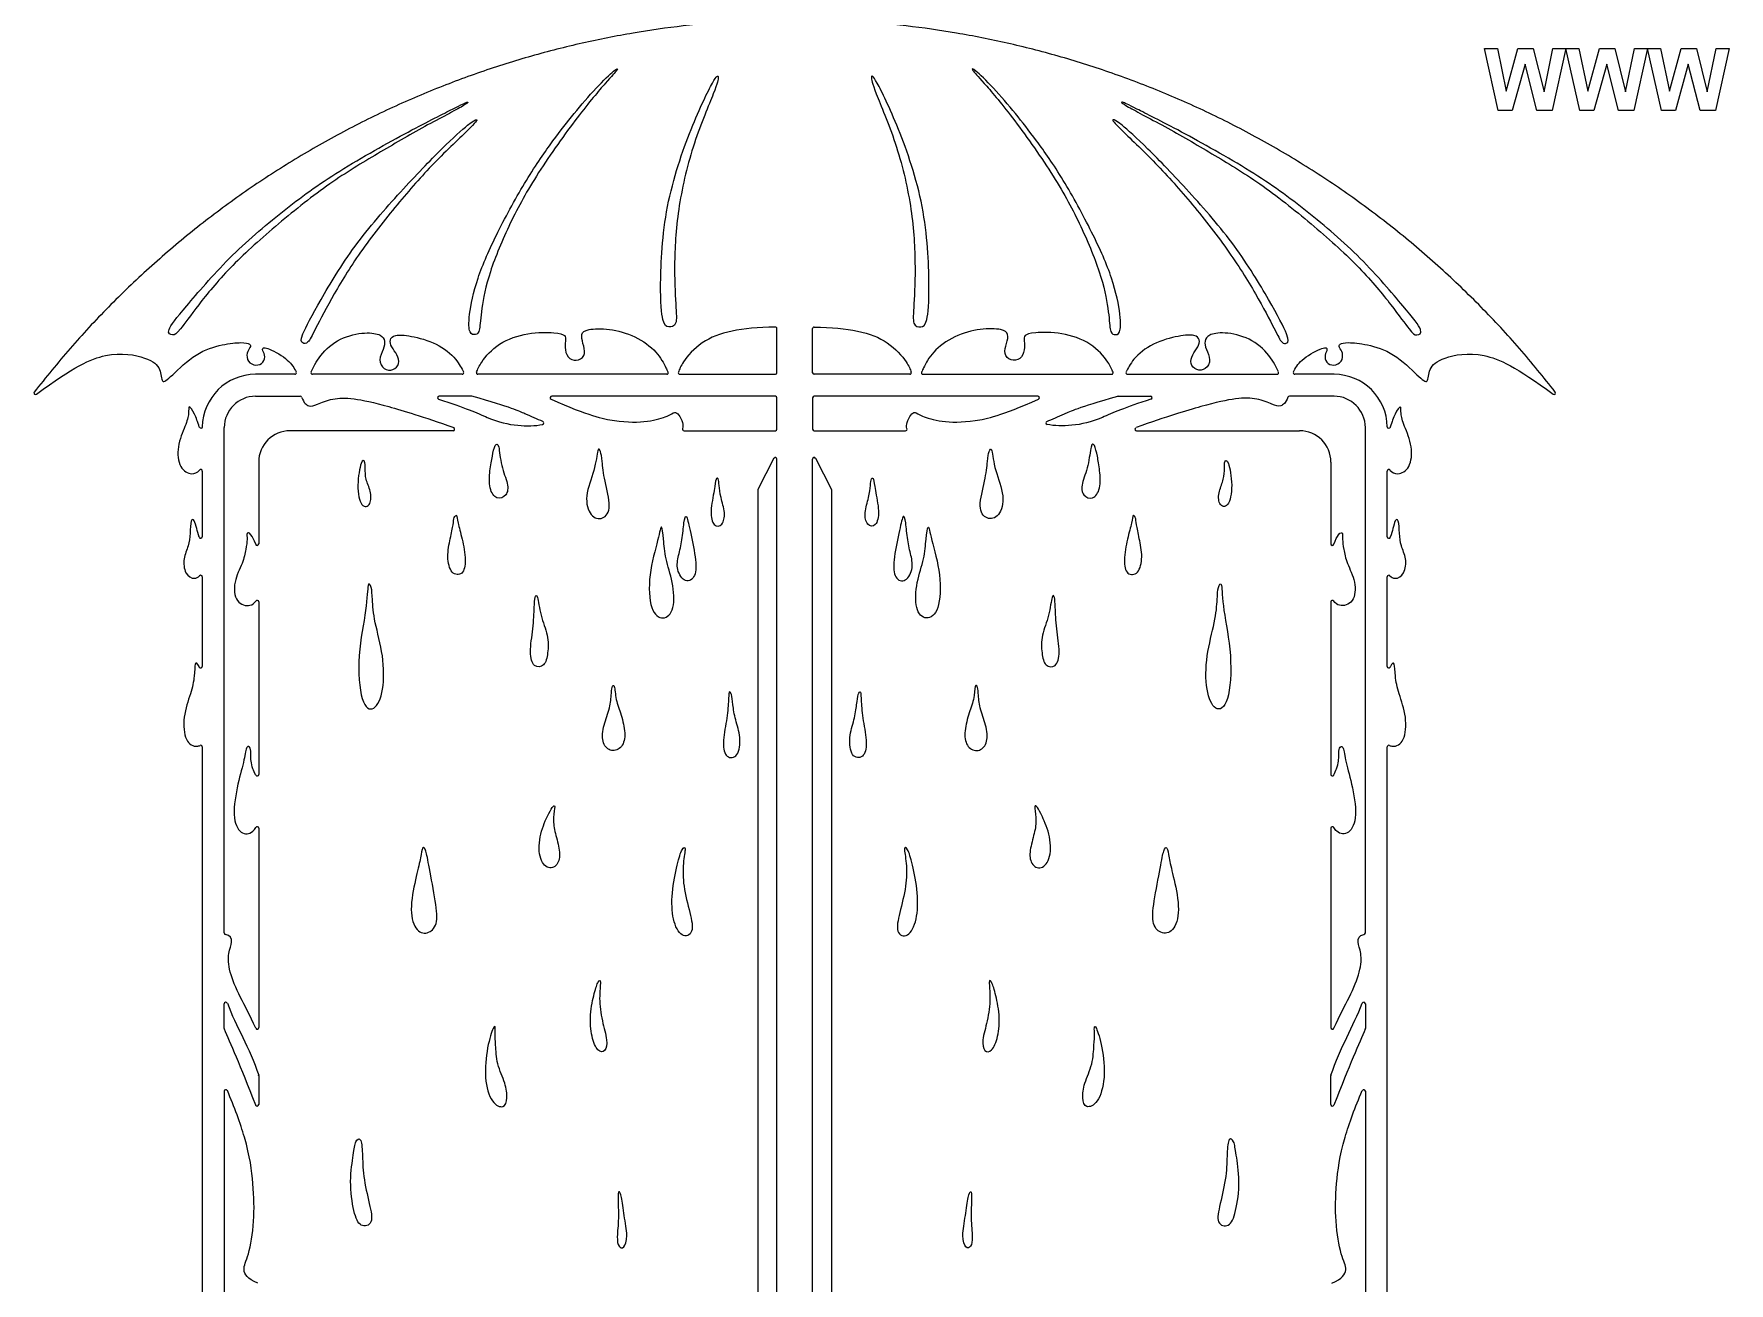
# Model space of a CAD drawing. Header units: millimetres. Extents: x -115 to 95, y -178 to 100.
# Drawn here: x -115.2 to -6.9, y -125.2 to -45.4 of the extents above; entities that cross this region are included whole.
import ezdxf

# ---------------------------------------------------------------- set-up
doc = ezdxf.new("R2010")
doc.units = ezdxf.units.MM
doc.header["$MEASUREMENT"] = 0
doc.layers.add('Layer 03', color=5, linetype='Continuous')

msp = doc.modelspace()

# ---------------------------------------------------------------- linework, layer by layer
at = {"layer": 'Layer 03'}
for p, q in [((-21.68, -50.34), (-22.57, -46.37)), ((-22.57, -46.37), (-21.74, -46.37)), ((-21.74, -46.37), (-21.18, -49.1)), ((-21.18, -49.1), (-20.43, -46.37)), ((-20.43, -46.37), (-19.45, -46.37)), ((-19.45, -46.37), (-18.76, -49.14)), ((-18.76, -49.14), (-18.2, -46.37)), ((-17.36, -46.37), (-18.24, -50.34)), ((-18.2, -46.37), (-17.36, -46.37)), ((-16.47, -50.34), (-17.36, -46.37)), ((-17.36, -46.37), (-16.53, -46.37)), ((-16.53, -46.37), (-15.97, -49.1)), ((-15.97, -49.1), (-15.22, -46.37)), ((-15.22, -46.37), (-14.24, -46.37)), ((-14.24, -46.37), (-13.55, -49.14)), ((-13.55, -49.14), (-12.99, -46.37)), ((-12.15, -46.37), (-13.03, -50.34)), ((-12.99, -46.37), (-12.15, -46.37)), ((-11.26, -50.34), (-12.15, -46.37)), ((-12.15, -46.37), (-11.32, -46.37)), ((-11.32, -46.37), (-10.76, -49.1)), ((-10.76, -49.1), (-10.01, -46.37)), ((-10.01, -46.37), (-9.03, -46.37)), ((-9.03, -46.37), (-8.34, -49.14)), ((-8.34, -49.14), (-7.78, -46.37)), ((-6.94, -46.37), (-7.82, -50.34)), ((-7.78, -46.37), (-6.94, -46.37)), ((-19.97, -47.37), (-20.79, -50.34)), ((-19.21, -50.34), (-19.97, -47.37)), ((-14.76, -47.37), (-15.58, -50.34)), ((-14, -50.34), (-14.76, -47.37)), ((-9.55, -47.37), (-10.37, -50.34)), ((-8.79, -50.34), (-9.55, -47.37)), ((-20.79, -50.34), (-21.68, -50.34)), ((-18.24, -50.34), (-19.21, -50.34)), ((-15.58, -50.34), (-16.47, -50.34)), ((-13.03, -50.34), (-14, -50.34)), ((-10.37, -50.34), (-11.26, -50.34)), ((-7.82, -50.34), (-8.79, -50.34)), ((-67.74, -67.08), (-67.74, -64.26)), ((-65.46, -67.08), (-65.46, -64.26)), ((-98.52, -67.18), (-101.03, -67.18)), ((-87.84, -67.18), (-97.39, -67.18)), ((-74.78, -67.18), (-86.83, -67.18)), ((-73.94, -67.18), (-67.84, -67.18)), ((-59.26, -67.18), (-65.36, -67.18)), ((-58.42, -67.18), (-46.37, -67.18)), ((-45.36, -67.18), (-35.81, -67.18)), ((-32.17, -67.18), (-34.67, -67.18)), ((-101.03, -68.58), (-98.18, -68.58)), ((-87.25, -68.58), (-89.31, -68.58)), ((-67.84, -68.58), (-82.12, -68.58)), ((-67.74, -70.68), (-67.74, -68.68)), ((-65.46, -68.68), (-65.46, -70.68)), ((-51.08, -68.58), (-65.36, -68.58)), ((-45.95, -68.58), (-43.89, -68.58)), ((-32.17, -68.58), (-35.02, -68.58)), ((-103.03, -102.84), (-103.03, -70.58)), ((-88.42, -70.78), (-98.83, -70.78)), ((-73.67, -70.78), (-67.84, -70.78)), ((-65.36, -70.78), (-59.53, -70.78)), ((-44.78, -70.78), (-34.37, -70.78)), ((-30.17, -102.84), (-30.17, -70.58)), ((-104.43, -73.36), (-104.43, -77.55)), ((-100.83, -72.78), (-100.83, -78)), ((-67.93, -72.54), (-68.95, -74.53)), ((-67.74, -135.94), (-67.74, -72.59)), ((-65.46, -135.94), (-65.46, -72.59)), ((-65.27, -72.54), (-64.25, -74.53)), ((-32.37, -72.78), (-32.37, -78)), ((-28.77, -77.55), (-28.77, -73.36)), ((-68.95, -74.53), (-68.95, -140.76)), ((-64.25, -74.53), (-64.25, -140.76)), ((-104.43, -80.11), (-104.43, -85.83)), ((-28.77, -85.83), (-28.77, -80.11)), ((-100.83, -81.71), (-100.83, -92.72)), ((-32.37, -81.71), (-32.37, -92.72)), ((-104.43, -90.96), (-104.43, -173.69)), ((-28.77, -173.69), (-28.77, -90.96)), ((-100.83, -96.16), (-100.83, -108.89)), ((-32.37, -96.16), (-32.37, -108.89)), ((-103.03, -108.94), (-103.03, -107.37)), ((-30.17, -107.37), (-30.17, -108.94)), ((-100.83, -111.96), (-100.83, -113.8)), ((-32.37, -113.8), (-32.37, -111.96)), ((-103.03, -112.95), (-103.03, -173.69)), ((-30.17, -112.95), (-30.17, -173.69))]:
    msp.add_line(p, q, dxfattribs=at)
for centre, radius, start, end in [((-67.84, -64.26), 0.1, 0, 90.2586), ((-65.36, -64.26), 0.1, 89.7414, 180), ((-98.52, -67.08), 0.1, 270, 26.9448), ((-97.39, -67.08), 0.1, 154.7454, 270), ((-87.84, -67.08), 0.1, 270, 28.5864), ((-86.83, -67.08), 0.1, 155.8961, 270), ((-74.78, -67.08), 0.1, 270, 28.0276), ((-73.94, -67.08), 0.1, 158.4588, 270), ((-67.84, -67.08), 0.1, 270, 0), ((-65.36, -67.08), 0.1, 180, 270), ((-59.26, -67.08), 0.1, 270, 21.5412), ((-58.42, -67.08), 0.1, 151.9724, 270), ((-46.37, -67.08), 0.1, 270, 24.1039), ((-45.36, -67.08), 0.1, 151.4136, 270), ((-35.81, -67.08), 0.1, 270, 25.2546), ((-34.67, -67.08), 0.1, 153.0552, 270), ((-101.03, -70.58), 3.4, 90, 179.0735), ((-32.17, -70.58), 3.4, 0.9265, 90), ((-115.08, -68.37), 0.1, 142.1999, 306.5841), ((-101.03, -70.58), 2, 90, 180), ((-98.18, -68.68), 0.1, 21.3351, 90), ((-89.31, -68.68), 0.1, 90, 252.8258), ((-87.25, -68.68), 0.1, 73.9918, 90), ((-82.12, -68.68), 0.1, 90, 246.1683), ((-67.84, -68.68), 0.1, 0, 90), ((-65.36, -68.68), 0.1, 90, 180), ((-51.08, -68.68), 0.1, 293.8317, 90), ((-45.95, -68.68), 0.1, 90, 106.0082), ((-43.89, -68.68), 0.1, 287.1742, 90), ((-35.02, -68.68), 0.1, 90, 158.6649), ((-32.17, -70.58), 2, 0, 90), ((-18.12, -68.37), 0.1, 233.4159, 37.8001), ((-82.73, -70.28), 0.1, 283.0215, 68.8495), ((-50.47, -70.28), 0.1, 111.1505, 256.9785), ((-104.52, -70.52), 0.1, 197.033, 359.0735), ((-98.83, -72.78), 2, 90, 180), ((-88.42, -70.68), 0.1, 270, 70.2829), ((-73.67, -70.68), 0.1, 158.7895, 270), ((-67.84, -70.68), 0.1, 270, 0), ((-65.36, -70.68), 0.1, 180, 270), ((-59.53, -70.68), 0.1, 270, 21.2105), ((-44.78, -70.68), 0.1, 109.7171, 270), ((-34.37, -72.78), 2, 0, 90), ((-28.67, -70.52), 0.1, 180.9265, 342.967), ((-67.84, -72.59), 0.1, 0, 152.9834), ((-65.36, -72.59), 0.1, 27.0166, 180), ((-104.53, -73.36), 0.1, 360, 140.9278), ((-28.67, -73.36), 0.1, 39.0722, 180), ((-104.53, -77.55), 0.1, 195.9875, 360), ((-28.67, -77.55), 0.1, 180, 344.0125), ((-100.93, -78), 0.1, 198.8384, 0), ((-32.27, -78), 0.1, 180, 341.1616), ((-104.53, -80.11), 0.1, 0, 136.2758), ((-28.67, -80.11), 0.1, 43.7242, 180), ((-100.93, -81.71), 0.1, 360, 145.3287), ((-32.27, -81.71), 0.1, 34.6713, 180), ((-104.53, -85.83), 0.1, 204.2521, 360), ((-28.67, -85.83), 0.1, 180, 335.7479), ((-104.53, -90.96), 0.1, 360, 115.502), ((-28.67, -90.96), 0.1, 64.498, 180), ((-100.93, -92.72), 0.1, 205.3352, 0), ((-32.27, -92.72), 0.1, 180, 334.6648), ((-100.93, -96.16), 0.1, 360, 148.9487), ((-32.27, -96.16), 0.1, 31.0513, 180), ((-102.93, -102.84), 0.1, 180, 263.138), ((-30.27, -102.84), 0.1, 276.862, 360), ((-102.93, -107.37), 0.1, 20.3286, 180), ((-30.27, -107.37), 0.1, 0, 159.6714), ((-102.93, -108.94), 0.1, 180, 201.7247), ((-100.93, -108.89), 0.1, 204.1724, 0), ((-32.27, -108.89), 0.1, 180, 335.8276), ((-30.27, -108.94), 0.1, 338.2753, 0), ((-100.93, -111.96), 0.1, 0, 18.0739), ((-32.27, -111.96), 0.1, 161.9261, 180), ((-102.93, -112.95), 0.1, 23.1707, 180), ((-30.27, -112.95), 0.1, 0, 156.8293), ((-100.93, -113.8), 0.1, 201.0161, 0), ((-32.27, -113.8), 0.1, 180, 338.9839)]:
    msp.add_arc(centre, radius, start, end, dxfattribs=at)
for points, weights in [([(-67.42, -44.53), (-97.02, -44.92), (-115.16, -68.31)], [0.994565349222, 0.83172669024, 0.856931861844]), ([(-18.04, -68.31), (-36.18, -44.92), (-65.78, -44.53)], [0.85693186184, 0.83172670235, 0.994565192941])]:
    msp.add_rational_spline(points, weights, degree=2, dxfattribs=at)
for points in [[(-82.04, -52.28), (-82.53, -52.95), (-83.7, -54.61), (-85.66, -58.21), (-86.96, -61.12), (-87.45, -63.58), (-87.4, -64.63), (-86.96, -64.68), (-86.7, -64.47), (-86.65, -63.13), (-86.19, -60.79), (-84.81, -57.5), (-83.15, -54.45), (-80.33, -50.51), (-78.51, -48.36), (-77.83, -47.68), (-77.98, -47.6), (-79.25, -48.83), (-80.73, -50.57), (-81.54, -51.6), (-82.04, -52.28)], [(-51.16, -52.28), (-50.66, -52.95), (-49.49, -54.61), (-47.54, -58.21), (-46.24, -61.12), (-45.75, -63.58), (-45.8, -64.63), (-46.24, -64.68), (-46.49, -64.47), (-46.54, -63.13), (-47.01, -60.79), (-48.39, -57.5), (-50.05, -54.45), (-52.87, -50.51), (-54.69, -48.36), (-55.37, -47.68), (-55.22, -47.6), (-53.95, -48.83), (-52.47, -50.57), (-51.66, -51.6), (-51.16, -52.28)], [(-73.22, -51.54), (-73.77, -52.93), (-74.98, -56.42), (-75.24, -61.93), (-75.05, -64), (-74.69, -64.21), (-74.09, -64.08), (-74.2, -62.95), (-74.33, -60.15), (-74.1, -56.49), (-73.1, -52.32), (-71.57, -48.82), (-71.43, -48.09), (-71.64, -48.06), (-72.66, -50.15), (-73.22, -51.54)], [(-59.98, -51.54), (-59.42, -52.93), (-58.21, -56.42), (-57.96, -61.93), (-58.15, -64), (-58.51, -64.21), (-59.11, -64.08), (-58.99, -62.95), (-58.87, -60.15), (-59.09, -56.49), (-60.1, -52.32), (-61.63, -48.82), (-61.76, -48.09), (-61.56, -48.06), (-60.54, -50.15), (-59.98, -51.54)], [(-91.29, -51.71), (-92.59, -52.41), (-95.92, -54.25), (-99.28, -56.71), (-102.81, -59.71), (-105.72, -63.15), (-106.83, -64.5), (-106.29, -64.74), (-105.96, -64.52), (-104.8, -62.87), (-102.8, -60.43), (-99.84, -57.76), (-96.43, -55.01), (-93.42, -53.2), (-90.42, -51.43), (-87.4, -49.88), (-87.43, -49.73), (-88.08, -50.06), (-89.98, -51.01), (-91.29, -51.71)], [(-41.91, -51.71), (-40.61, -52.41), (-37.28, -54.25), (-33.91, -56.71), (-30.39, -59.71), (-27.48, -63.15), (-26.37, -64.5), (-26.91, -64.74), (-27.24, -64.52), (-28.4, -62.87), (-30.4, -60.43), (-33.36, -57.76), (-36.77, -55.01), (-39.78, -53.2), (-42.78, -51.43), (-45.8, -49.88), (-45.77, -49.73), (-45.12, -50.06), (-43.22, -51.01), (-41.91, -51.71)], [(-89.15, -52.8), (-89.89, -53.53), (-91.71, -55.43), (-94.82, -58.97), (-97.01, -62.64), (-98.24, -64.93), (-98.04, -65.22), (-97.68, -65.24), (-97.33, -64.49), (-96.09, -62.12), (-94.31, -59.24), (-91.79, -56.06), (-89.56, -53.55), (-86.89, -51.07), (-86.85, -50.85), (-87.28, -51.07), (-88.41, -52.07), (-89.15, -52.8)], [(-44.05, -52.8), (-43.31, -53.53), (-41.49, -55.43), (-38.38, -58.97), (-36.19, -62.64), (-34.96, -64.93), (-35.16, -65.22), (-35.51, -65.24), (-35.86, -64.49), (-37.1, -62.12), (-38.89, -59.24), (-41.41, -56.06), (-43.64, -53.55), (-46.31, -51.07), (-46.35, -50.85), (-45.92, -51.07), (-44.78, -52.07), (-44.05, -52.8)], [(-85.91, -72.41), (-85.97, -72.68), (-86.08, -73.28), (-86.14, -74.52), (-85.65, -75.22), (-84.96, -74.96), (-84.86, -74.2), (-85.38, -73.05), (-85.48, -71.57), (-85.74, -71.61), (-85.86, -72.13), (-85.91, -72.41)], [(-78.9, -72.75), (-78.87, -73.06), (-78.78, -73.92), (-78.26, -75.75), (-78.83, -76.51), (-79.68, -76.32), (-80.06, -74.99), (-79.34, -73.29), (-79.18, -71.76), (-78.99, -72.07), (-78.93, -72.44), (-78.9, -72.75)], [(-54.3, -72.75), (-54.33, -73.06), (-54.42, -73.92), (-54.94, -75.75), (-54.37, -76.51), (-53.52, -76.32), (-53.14, -74.99), (-53.86, -73.29), (-54.02, -71.76), (-54.21, -72.07), (-54.26, -72.44), (-54.3, -72.75)], [(-47.28, -72.41), (-47.23, -72.68), (-47.12, -73.28), (-47.05, -74.52), (-47.55, -75.22), (-48.24, -74.96), (-48.34, -74.2), (-47.82, -73.05), (-47.71, -71.57), (-47.45, -71.61), (-47.34, -72.13), (-47.28, -72.41)], [(-94.03, -73.18), (-94.03, -73.38), (-94.02, -73.89), (-93.66, -74.61), (-93.62, -75.55), (-94.3, -75.77), (-94.6, -74.3), (-94.27, -72.55), (-94.02, -72.72), (-94.03, -72.98), (-94.03, -73.18)], [(-39.17, -73.18), (-39.17, -73.38), (-39.18, -73.89), (-39.54, -74.61), (-39.58, -75.55), (-38.9, -75.77), (-38.6, -74.3), (-38.93, -72.55), (-39.18, -72.72), (-39.17, -72.98), (-39.17, -73.18)], [(-71.43, -74.28), (-71.41, -74.48), (-71.35, -75.01), (-71.01, -76.04), (-71.19, -76.86), (-71.8, -76.95), (-72.04, -75.99), (-71.7, -74.45), (-71.65, -73.77), (-71.47, -73.79), (-71.45, -74.08), (-71.43, -74.28)], [(-61.77, -74.28), (-61.79, -74.48), (-61.85, -75.01), (-62.19, -76.04), (-62.01, -76.86), (-61.4, -76.95), (-61.16, -75.99), (-61.5, -74.45), (-61.55, -73.77), (-61.72, -73.79), (-61.75, -74.08), (-61.77, -74.28)], [(-88.42, -76.78), (-88.46, -77), (-88.59, -77.63), (-88.84, -78.83), (-88.56, -79.99), (-87.77, -80.02), (-87.57, -79.12), (-87.83, -77.63), (-88.15, -76.59), (-88.17, -76.07), (-88.37, -76.3), (-88.39, -76.56), (-88.42, -76.78)], [(-73.68, -76.67), (-73.72, -76.96), (-73.78, -77.79), (-74.03, -78.75), (-74.2, -79.64), (-73.59, -80.58), (-72.89, -80.14), (-72.9, -78.96), (-73.32, -76.99), (-73.53, -76), (-73.64, -76.37), (-73.68, -76.67)], [(-59.52, -76.67), (-59.47, -76.96), (-59.42, -77.79), (-59.17, -78.75), (-59, -79.64), (-59.61, -80.58), (-60.31, -80.14), (-60.3, -78.96), (-59.88, -76.99), (-59.67, -76), (-59.56, -76.37), (-59.52, -76.67)], [(-44.78, -76.78), (-44.74, -77), (-44.61, -77.63), (-44.36, -78.83), (-44.63, -79.99), (-45.43, -80.02), (-45.63, -79.12), (-45.37, -77.63), (-45.05, -76.59), (-45.03, -76.07), (-44.83, -76.3), (-44.81, -76.56), (-44.78, -76.78)], [(-74.98, -77.71), (-74.94, -78.09), (-74.9, -78.93), (-74.35, -80.41), (-74.24, -82.27), (-74.99, -82.94), (-75.85, -82.36), (-75.98, -80), (-75.26, -77.52), (-75.12, -76.61), (-75.01, -77.32), (-74.98, -77.71)], [(-58.22, -77.71), (-58.26, -78.09), (-58.3, -78.93), (-58.85, -80.41), (-58.96, -82.27), (-58.21, -82.94), (-57.35, -82.36), (-57.22, -80), (-57.94, -77.52), (-58.08, -76.61), (-58.18, -77.32), (-58.22, -77.71)], [(-93.57, -81.57), (-93.55, -81.93), (-93.47, -82.91), (-92.83, -85.14), (-92.82, -87.44), (-93.43, -88.78), (-94.33, -88.36), (-94.56, -85.1), (-93.89, -82.02), (-93.89, -80.31), (-93.6, -80.73), (-93.59, -81.21), (-93.57, -81.57)], [(-39.63, -81.57), (-39.65, -81.93), (-39.73, -82.91), (-40.37, -85.14), (-40.38, -87.44), (-39.77, -88.78), (-38.87, -88.36), (-38.64, -85.1), (-39.31, -82.02), (-39.31, -80.31), (-39.6, -80.73), (-39.61, -81.21), (-39.63, -81.57)], [(-83.23, -82.07), (-83.25, -82.41), (-83.29, -83.4), (-83.57, -85), (-83.29, -85.93), (-82.56, -85.86), (-82.35, -85.01), (-82.32, -83.84), (-82.87, -82.59), (-83.02, -81.15), (-83.21, -81.38), (-83.22, -81.74), (-83.23, -82.07)], [(-49.97, -82.07), (-49.95, -82.41), (-49.91, -83.4), (-49.63, -85), (-49.91, -85.93), (-50.64, -85.86), (-50.84, -85.01), (-50.88, -83.84), (-50.33, -82.59), (-50.18, -81.15), (-49.99, -81.38), (-49.98, -81.74), (-49.97, -82.07)], [(-78.32, -87.69), (-78.34, -87.93), (-78.41, -88.59), (-78.89, -89.72), (-78.91, -90.81), (-78.33, -91.32), (-77.58, -91.04), (-77.37, -90.13), (-77.68, -88.88), (-78.05, -87.96), (-78.1, -86.91), (-78.3, -87.12), (-78.31, -87.44), (-78.32, -87.69)], [(-70.55, -88.27), (-70.52, -88.55), (-70.41, -89.22), (-70.02, -90.33), (-70.18, -91.67), (-71.01, -91.72), (-71.25, -90.8), (-70.94, -89.26), (-70.81, -87.99), (-70.83, -87.33), (-70.62, -87.55), (-70.58, -87.99), (-70.55, -88.27)], [(-62.65, -88.27), (-62.68, -88.55), (-62.79, -89.22), (-63.17, -90.33), (-63.02, -91.67), (-62.19, -91.72), (-61.94, -90.8), (-62.26, -89.26), (-62.38, -87.99), (-62.37, -87.33), (-62.58, -87.55), (-62.61, -87.99), (-62.65, -88.27)], [(-54.87, -87.69), (-54.86, -87.93), (-54.79, -88.59), (-54.3, -89.72), (-54.29, -90.81), (-54.86, -91.32), (-55.62, -91.04), (-55.82, -90.13), (-55.52, -88.88), (-55.14, -87.96), (-55.1, -86.91), (-54.9, -87.12), (-54.89, -87.44), (-54.87, -87.69)], [(-82.41, -95.43), (-82.56, -95.75), (-82.96, -96.69), (-82.94, -98.25), (-82.23, -98.88), (-81.59, -98.37), (-81.6, -97.48), (-81.96, -96.31), (-82.04, -95.47), (-81.86, -94.62), (-82.08, -94.79), (-82.26, -95.12), (-82.41, -95.43)], [(-50.79, -95.43), (-50.64, -95.75), (-50.23, -96.69), (-50.26, -98.25), (-50.97, -98.88), (-51.61, -98.37), (-51.6, -97.48), (-51.24, -96.31), (-51.16, -95.47), (-51.34, -94.62), (-51.12, -94.79), (-50.94, -95.12), (-50.79, -95.43)], [(-89.93, -98.73), (-89.82, -99.31), (-89.49, -100.97), (-89.38, -102.37), (-90.04, -102.97), (-90.88, -102.74), (-91.22, -101.23), (-90.73, -99.06), (-90.47, -98), (-90.39, -97.26), (-90.14, -97.5), (-90.04, -98.15), (-89.93, -98.73)], [(-74.11, -98.52), (-74.23, -99.01), (-74.49, -100.33), (-74.43, -102.04), (-73.84, -103.21), (-73, -102.89), (-73.27, -101.63), (-73.75, -99.81), (-73.75, -98.33), (-73.52, -97.29), (-73.79, -97.4), (-74, -98.03), (-74.11, -98.52)], [(-59.08, -98.52), (-58.97, -99.01), (-58.71, -100.33), (-58.77, -102.04), (-59.36, -103.21), (-60.2, -102.89), (-59.92, -101.63), (-59.45, -99.81), (-59.45, -98.33), (-59.68, -97.29), (-59.4, -97.4), (-59.2, -98.03), (-59.08, -98.52)], [(-43.27, -98.73), (-43.38, -99.31), (-43.71, -100.97), (-43.82, -102.37), (-43.16, -102.97), (-42.32, -102.74), (-41.97, -101.23), (-42.47, -99.06), (-42.73, -98), (-42.81, -97.26), (-43.06, -97.5), (-43.16, -98.15), (-43.27, -98.73)], [(-79.4, -106.71), (-79.5, -107.07), (-79.7, -108.07), (-79.6, -109.52), (-79.18, -110.47), (-78.69, -110.46), (-78.52, -109.75), (-78.92, -108.49), (-79.12, -106.96), (-78.95, -105.79), (-79.14, -105.89), (-79.31, -106.34), (-79.4, -106.71)], [(-53.8, -106.71), (-53.7, -107.07), (-53.49, -108.07), (-53.6, -109.52), (-54.02, -110.47), (-54.51, -110.46), (-54.68, -109.75), (-54.28, -108.49), (-54.08, -106.96), (-54.24, -105.79), (-54.06, -105.89), (-53.89, -106.34), (-53.8, -106.71)], [(-102.83, -107.33), (-102.28, -108.81), (-101.42, -110.13), (-100.83, -111.93)], [(-32.37, -111.93), (-31.78, -110.13), (-30.92, -108.81), (-30.37, -107.33)], [(-101.02, -113.84), (-102.01, -111.26), (-102.66, -109.87), (-103.02, -108.98)], [(-85.7, -110.01), (-85.68, -110.34), (-85.65, -111.22), (-85.04, -112.48), (-84.93, -113.43), (-85.15, -114.08), (-85.96, -113.78), (-86.46, -112.16), (-86.25, -110.07), (-85.8, -108.68), (-85.7, -108.86), (-85.76, -109.28), (-85.72, -109.69), (-85.7, -110.01)], [(-47.5, -110.01), (-47.52, -110.34), (-47.55, -111.22), (-48.16, -112.48), (-48.26, -113.43), (-48.05, -114.08), (-47.23, -113.78), (-46.74, -112.16), (-46.95, -110.07), (-47.4, -108.68), (-47.5, -108.86), (-47.44, -109.28), (-47.48, -109.69), (-47.5, -110.01)], [(-30.18, -108.98), (-30.54, -109.87), (-31.19, -111.26), (-32.18, -113.84)], [(-94.79, -117.03), (-94.85, -117.45), (-95.06, -118.65), (-94.77, -120.77), (-94.36, -121.68), (-93.47, -121.46), (-93.74, -120.22), (-94.19, -118.32), (-94.19, -116.87), (-94.3, -115.82), (-94.67, -116.11), (-94.72, -116.6), (-94.79, -117.03)], [(-38.41, -117.03), (-38.35, -117.45), (-38.14, -118.65), (-38.43, -120.77), (-38.84, -121.68), (-39.73, -121.46), (-39.46, -120.22), (-39.01, -118.32), (-39.01, -116.87), (-38.9, -115.82), (-38.53, -116.11), (-38.48, -116.6), (-38.41, -117.03)], [(-77.66, -119.74), (-77.61, -120.01), (-77.51, -120.88), (-77.24, -122.25), (-77.51, -123.05), (-77.86, -122.91), (-77.98, -122.35), (-77.82, -121.08), (-77.91, -119.63), (-77.86, -119.24), (-77.72, -119.47), (-77.66, -119.74)], [(-55.53, -119.74), (-55.59, -120.01), (-55.69, -120.88), (-55.96, -122.25), (-55.69, -123.05), (-55.34, -122.91), (-55.22, -122.35), (-55.38, -121.08), (-55.29, -119.63), (-55.34, -119.24), (-55.47, -119.47), (-55.53, -119.74)]]:
    msp.add_open_spline(points, degree=3, dxfattribs=at)
for points, knots in [([(-97.48, -67.03), (-97.36, -66.77), (-96.99, -65.96), (-95.67, -64.81), (-93.95, -64.45), (-92.95, -64.65), (-92.75, -65.05), (-92.83, -65.55), (-93.21, -66.26), (-92.86, -66.9), (-92.23, -66.96), (-91.81, -66.51), (-91.96, -65.92), (-92.38, -65.43), (-92.49, -64.94), (-92.19, -64.65), (-91.21, -64.68), (-89.42, -65.17), (-88.2, -66.14), (-87.87, -66.81), (-87.75, -67.03)], [468.190729, 468.190729, 468.190729, 468.190729, 469.27847, 470.368354, 471.458238, 472.548122, 473.638006, 474.72789, 475.817774, 476.907658, 477.997542, 479.087426, 480.17731, 481.267194, 482.357078, 483.446962, 484.536846, 485.62673, 486.716614, 487.603649, 487.603649, 487.603649, 487.603649]), ([(-86.92, -67.04), (-86.85, -66.87), (-86.61, -66.34), (-85.58, -65.15), (-83.63, -64.47), (-81.77, -64.51), (-81.21, -64.68), (-81.24, -65.01), (-81.31, -65.62), (-81.02, -66.25), (-80.38, -66.34), (-79.91, -65.89), (-80.14, -65.2), (-80.27, -64.58), (-79.92, -64.28), (-78.48, -64.24), (-76.77, -64.68), (-75.33, -65.76), (-74.91, -66.59), (-74.74, -66.95), (-74.69, -67.03)], [463.244308, 463.244308, 463.244308, 463.244308, 463.997637, 465.087521, 466.177405, 467.267289, 468.357173, 469.447057, 470.536941, 471.626826, 472.71671, 473.806594, 474.896478, 475.986362, 477.076246, 478.16613, 479.256014, 480.345898, 481.435782, 481.791191, 481.791191, 481.791191, 481.791191]), ([(-67.84, -64.16), (-68.95, -64.17), (-70.78, -64.35), (-72.59, -65.05), (-73.77, -66.34), (-73.96, -66.87), (-74.03, -67.04)], [-361.978404, -361.978404, -361.978404, -361.978404, -360.920403, -359.830519, -358.740635, -357.974618, -357.974618, -357.974618, -357.974618]), ([(-65.36, -64.16), (-64.25, -64.17), (-62.42, -64.35), (-60.61, -65.05), (-59.43, -66.34), (-59.23, -66.87), (-59.17, -67.04)], [-394.207151, -394.207151, -394.207151, -394.207151, -393.149149, -392.059265, -390.969381, -390.203364, -390.203364, -390.203364, -390.203364]), ([(-46.28, -67.04), (-46.35, -66.87), (-46.59, -66.34), (-47.62, -65.15), (-49.57, -64.47), (-51.43, -64.51), (-51.99, -64.68), (-51.95, -65.01), (-51.89, -65.62), (-52.18, -66.25), (-52.82, -66.34), (-53.29, -65.89), (-53.06, -65.2), (-52.93, -64.58), (-53.28, -64.28), (-54.72, -64.24), (-56.42, -64.68), (-57.87, -65.76), (-58.29, -66.59), (-58.46, -66.95), (-58.5, -67.03)], [442.563622, 442.563622, 442.563622, 442.563622, 443.316951, 444.406835, 445.496719, 446.586603, 447.676487, 448.766371, 449.856255, 450.946139, 452.036023, 453.125907, 454.215791, 455.305675, 456.395559, 457.485444, 458.575328, 459.665212, 460.755096, 461.110505, 461.110505, 461.110505, 461.110505]), ([(-35.72, -67.03), (-35.84, -66.77), (-36.21, -65.96), (-37.53, -64.81), (-39.24, -64.45), (-40.24, -64.65), (-40.45, -65.05), (-40.37, -65.55), (-39.99, -66.26), (-40.34, -66.9), (-40.97, -66.96), (-41.38, -66.51), (-41.24, -65.92), (-40.82, -65.43), (-40.71, -64.94), (-41, -64.65), (-41.99, -64.68), (-43.78, -65.17), (-45, -66.14), (-45.33, -66.81), (-45.45, -67.03)], [447.029895, 447.029895, 447.029895, 447.029895, 448.117635, 449.207519, 450.297403, 451.387287, 452.477171, 453.567055, 454.656939, 455.746823, 456.836707, 457.926591, 459.016475, 460.106359, 461.196243, 462.286127, 463.376011, 464.465895, 465.555779, 466.442815, 466.442815, 466.442815, 466.442815]), ([(-115.02, -68.45), (-112.67, -66.71), (-110.39, -65.61), (-107.81, -66.11), (-107.02, -66.81), (-107.08, -67.85), (-106.5, -67.41), (-104.84, -65.76), (-103.08, -65.24), (-101.85, -65.12), (-101.33, -65.23), (-101.34, -65.45), (-101.62, -65.79), (-101.56, -66.4), (-101, -66.67), (-100.49, -66.45), (-100.4, -65.93), (-100.65, -65.58), (-100.48, -65.35), (-98.95, -66.18), (-98.59, -66.73), (-98.45, -67), (-98.43, -67.03)], [12891.839165, 12891.839165, 12891.839165, 12891.839165, 12892.849189, 12893.939073, 12895.028957, 12896.118841, 12897.208725, 12898.298609, 12899.388493, 12900.478377, 12901.568261, 12902.658145, 12903.748029, 12904.837914, 12905.927798, 12907.017682, 12908.107566, 12909.19745, 12910.287334, 12911.377218, 12912.467102, 12912.62337, 12912.62337, 12912.62337, 12912.62337]), ([(-34.76, -67.03), (-34.75, -67), (-34.61, -66.73), (-34.25, -66.18), (-32.72, -65.35), (-32.55, -65.58), (-32.79, -65.93), (-32.7, -66.45), (-32.19, -66.67), (-31.64, -66.4), (-31.58, -65.79), (-31.86, -65.45), (-31.87, -65.23), (-31.35, -65.12), (-30.12, -65.24), (-28.35, -65.76), (-26.7, -67.41), (-26.12, -67.85), (-26.17, -66.81), (-25.38, -66.11), (-22.81, -65.61), (-20.53, -66.71), (-18.18, -68.45)], [12755.256607, 12755.256607, 12755.256607, 12755.256607, 12755.412875, 12756.502759, 12757.592643, 12758.682527, 12759.772411, 12760.862295, 12761.952179, 12763.042063, 12764.131947, 12765.221831, 12766.311715, 12767.401599, 12768.491483, 12769.581367, 12770.671251, 12771.761135, 12772.851019, 12773.940903, 12775.030787, 12776.040812, 12776.040812, 12776.040812, 12776.040812]), ([(-104.62, -70.55), (-104.72, -70.22), (-104.93, -69.64), (-105.35, -69.06), (-105.26, -69.66), (-105.47, -70.39), (-106.09, -71.81), (-105.91, -73.21), (-105.14, -73.64), (-104.74, -73.46), (-104.6, -73.29)], [12926.695029, 12926.695029, 12926.695029, 12926.695029, 12927.842574, 12929.138696, 12930.434818, 12931.73094, 12933.027062, 12934.323184, 12935.619306, 12936.621187, 12936.621187, 12936.621187, 12936.621187]), ([(-98.09, -68.64), (-97.94, -69.02), (-97.61, -69.28), (-97.16, -69.13), (-96.14, -68.69), (-94.87, -68.67), (-92.85, -69.11), (-90.38, -69.87), (-88.38, -70.58)], [1350.188379, 1350.188379, 1350.188379, 1350.188379, 1351.814634, 1353.638632, 1355.46263, 1357.286629, 1359.110627, 1360.850891, 1360.850891, 1360.850891, 1360.850891]), ([(-89.34, -68.77), (-87.67, -69.29), (-85.94, -70.11), (-84.49, -70.49), (-83.15, -70.48), (-82.7, -70.38)], [81.446417, 81.446417, 81.446417, 81.446417, 83.813799, 86.596563, 88.849779, 88.849779, 88.849779, 88.849779]), ([(-82.69, -70.19), (-83.04, -70.05), (-83.77, -69.74), (-84.63, -69.32), (-87.22, -68.58)], [89.1042966, 89.1042966, 89.1042966, 89.1042966, 89.4391252, 89.7533337, 89.7533337, 89.7533337, 89.7533337]), ([(-82.16, -68.77), (-79.75, -69.83), (-77.88, -70.25), (-75.88, -70.25), (-74.6, -69.82), (-74.27, -69.54), (-74, -69.73), (-73.77, -70.19), (-73.72, -70.52), (-73.76, -70.64)], [220.780413, 220.780413, 220.780413, 220.780413, 222.483818, 224.410469, 226.337119, 228.26377, 230.190421, 232.117071, 233.475392, 233.475392, 233.475392, 233.475392]), ([(-59.44, -70.64), (-59.48, -70.52), (-59.43, -70.19), (-59.2, -69.73), (-58.93, -69.54), (-58.6, -69.82), (-57.32, -70.25), (-55.32, -70.25), (-53.45, -69.83), (-51.04, -68.77)], [-20.975785, -20.975785, -20.975785, -20.975785, -19.617464, -17.690813, -15.764162, -13.837512, -11.910861, -9.98421, -8.280806, -8.280806, -8.280806, -8.280806]), ([(-50.51, -70.19), (-50.16, -70.05), (-49.43, -69.74), (-48.57, -69.32), (-45.98, -68.58)], [308.2141329, 308.2141329, 308.2141329, 308.2141329, 308.5489615, 308.86317, 308.86317, 308.86317, 308.86317]), ([(-43.86, -68.77), (-45.53, -69.29), (-47.25, -70.11), (-48.71, -70.49), (-50.05, -70.48), (-50.49, -70.38)], [300.556253, 300.556253, 300.556253, 300.556253, 302.923635, 305.706399, 307.959615, 307.959615, 307.959615, 307.959615]), ([(-35.11, -68.64), (-35.26, -69.02), (-35.59, -69.28), (-36.04, -69.13), (-37.06, -68.69), (-38.33, -68.67), (-40.34, -69.11), (-42.82, -69.87), (-44.81, -70.58)], [1173.296031, 1173.296031, 1173.296031, 1173.296031, 1174.922286, 1176.746285, 1178.570283, 1180.394281, 1182.21828, 1183.958543, 1183.958543, 1183.958543, 1183.958543]), ([(-28.6, -73.29), (-28.46, -73.46), (-28.06, -73.64), (-27.29, -73.21), (-27.11, -71.81), (-27.73, -70.39), (-27.94, -69.66), (-27.85, -69.06), (-28.27, -69.64), (-28.48, -70.22), (-28.58, -70.55)], [13294.27352, 13294.27352, 13294.27352, 13294.27352, 13295.275401, 13296.571523, 13297.867645, 13299.163767, 13300.459889, 13301.756011, 13303.052132, 13304.199678, 13304.199678, 13304.199678, 13304.199678]), ([(-104.62, -77.58), (-104.69, -77.36), (-104.81, -77), (-104.92, -76.45), (-105.17, -76.39), (-105.19, -77.04), (-105.21, -77.33), (-105.23, -77.62), (-105.28, -78.13), (-105.68, -78.92), (-105.56, -79.95), (-105, -80.29), (-104.69, -80.14), (-104.6, -80.04)], [12937.520934, 12937.520934, 12937.520934, 12937.520934, 12938.338981, 12939.308342, 12940.277703, 12941.247064, 12941.247064, 12941.247064, 12942.216425, 12943.185786, 12944.155147, 12945.124509, 12945.705864, 12945.705864, 12945.705864, 12945.705864]), ([(-28.6, -80.04), (-28.51, -80.14), (-28.2, -80.29), (-27.64, -79.95), (-27.52, -78.92), (-27.92, -78.13), (-27.97, -77.62), (-27.99, -77.33), (-28.01, -77.04), (-28.03, -76.39), (-28.28, -76.45), (-28.39, -77), (-28.51, -77.36), (-28.58, -77.58)], [13285.188843, 13285.188843, 13285.188843, 13285.188843, 13285.770198, 13286.73956, 13287.708921, 13288.678282, 13289.647643, 13289.647643, 13289.647643, 13290.617004, 13291.586365, 13292.555726, 13293.373773, 13293.373773, 13293.373773, 13293.373773]), ([(-101.02, -78.03), (-101.12, -77.74), (-101.38, -77.26), (-101.62, -77.27), (-101.54, -77.68), (-101.61, -78.11), (-101.65, -78.36), (-101.7, -78.62), (-101.81, -79.21), (-102.47, -80.41), (-102.34, -81.82), (-101.43, -82.04), (-101.11, -81.8), (-101.01, -81.66)], [1380.132897, 1380.132897, 1380.132897, 1380.132897, 1380.994573, 1382.156846, 1383.31912, 1384.481393, 1384.481393, 1384.481393, 1385.643666, 1386.80594, 1387.968213, 1389.130486, 1389.841947, 1389.841947, 1389.841947, 1389.841947]), ([(-32.18, -78.03), (-32.08, -77.74), (-31.82, -77.26), (-31.58, -77.27), (-31.65, -77.68), (-31.59, -78.11), (-31.55, -78.36), (-31.5, -78.62), (-31.39, -79.21), (-30.73, -80.41), (-30.86, -81.82), (-31.77, -82.04), (-32.09, -81.8), (-32.19, -81.66)], [1203.24055, 1203.24055, 1203.24055, 1203.24055, 1204.102225, 1205.264499, 1206.426772, 1207.589045, 1207.589045, 1207.589045, 1208.751319, 1209.913592, 1211.075865, 1212.238139, 1212.949599, 1212.949599, 1212.949599, 1212.949599]), ([(-104.62, -85.87), (-104.62, -85.86), (-104.73, -85.61), (-104.93, -85.49), (-104.9, -86.44), (-105.14, -87.5), (-105.7, -89.05), (-105.55, -90.69), (-104.94, -90.98), (-104.63, -90.9), (-104.57, -90.87)], [12946.716773, 12946.716773, 12946.716773, 12946.716773, 12946.771763, 12948.343182, 12949.914601, 12951.486021, 12953.05744, 12954.628859, 12956.200279, 12956.622349, 12956.622349, 12956.622349, 12956.622349]), ([(-28.63, -90.87), (-28.57, -90.9), (-28.26, -90.98), (-27.64, -90.69), (-27.5, -89.05), (-28.06, -87.5), (-28.3, -86.44), (-28.27, -85.49), (-28.46, -85.61), (-28.58, -85.86), (-28.58, -85.87)], [13274.272358, 13274.272358, 13274.272358, 13274.272358, 13274.694428, 13276.265847, 13277.837267, 13279.408686, 13280.980106, 13282.551525, 13284.122944, 13284.177934, 13284.177934, 13284.177934, 13284.177934]), ([(-101.02, -92.76), (-101.08, -92.62), (-101.33, -92.11), (-101.33, -91.72), (-101.33, -91.5), (-101.33, -91.29), (-101.32, -91), (-101.62, -90.82), (-101.71, -91.69), (-102.16, -93.23), (-102.56, -95.48), (-102, -96.6), (-101.34, -96.54), (-101.07, -96.2), (-101.01, -96.11)], [1401.272274, 1401.272274, 1401.272274, 1401.272274, 1401.740634, 1403.048253, 1403.048253, 1403.048253, 1404.355872, 1405.663491, 1406.97111, 1408.27873, 1409.586349, 1410.893968, 1412.201587, 1412.621524, 1412.621524, 1412.621524, 1412.621524]), ([(-32.18, -92.76), (-32.12, -92.62), (-31.87, -92.11), (-31.87, -91.72), (-31.87, -91.5), (-31.87, -91.29), (-31.87, -91), (-31.58, -90.82), (-31.49, -91.69), (-31.04, -93.23), (-30.64, -95.48), (-31.2, -96.6), (-31.86, -96.54), (-32.13, -96.2), (-32.19, -96.11)], [1224.379926, 1224.379926, 1224.379926, 1224.379926, 1224.848286, 1226.155905, 1226.155905, 1226.155905, 1227.463525, 1228.771144, 1230.078763, 1231.386382, 1232.694001, 1234.00162, 1235.309239, 1235.729176, 1235.729176, 1235.729176, 1235.729176]), ([(-101.02, -108.93), (-101.39, -108.09), (-102.1, -106.79), (-102.75, -105.28), (-102.8, -104.05), (-102.47, -103.47), (-102.63, -102.98), (-102.94, -102.94)], [1425.769138, 1425.769138, 1425.769138, 1425.769138, 1427.0346, 1428.508262, 1429.981923, 1431.455584, 1432.808735, 1432.808735, 1432.808735, 1432.808735]), ([(-32.18, -108.93), (-31.8, -108.09), (-31.1, -106.79), (-30.45, -105.28), (-30.4, -104.05), (-30.73, -103.47), (-30.57, -102.98), (-30.26, -102.94)], [1162.101308, 1162.101308, 1162.101308, 1162.101308, 1163.366771, 1164.840432, 1166.314094, 1167.787755, 1169.140906, 1169.140906, 1169.140906, 1169.140906]), ([(-100.89, -125.2), (-101.55, -124.93), (-101.94, -124.31), (-101.47, -123.59), (-101.08, -121.25), (-101.15, -118.91), (-101.47, -116.45), (-102.38, -113.96), (-102.83, -112.91)], [1397.445164, 1397.445164, 1397.445164, 1397.445164, 1399.820965, 1402.269985, 1404.719006, 1407.168026, 1409.617047, 1411.39332, 1411.39332, 1411.39332, 1411.39332]), ([(-32.31, -125.2), (-31.64, -124.93), (-31.25, -124.31), (-31.72, -123.59), (-32.12, -121.25), (-32.05, -118.91), (-31.73, -116.45), (-30.82, -113.96), (-30.37, -112.91)], [1397.044649, 1397.044649, 1397.044649, 1397.044649, 1399.420449, 1401.86947, 1404.31849, 1406.767511, 1409.216532, 1410.992805, 1410.992805, 1410.992805, 1410.992805])]:
    msp.add_open_spline(points, degree=3, knots=knots, dxfattribs=at)

doc.saveas('drawing.dxf')
